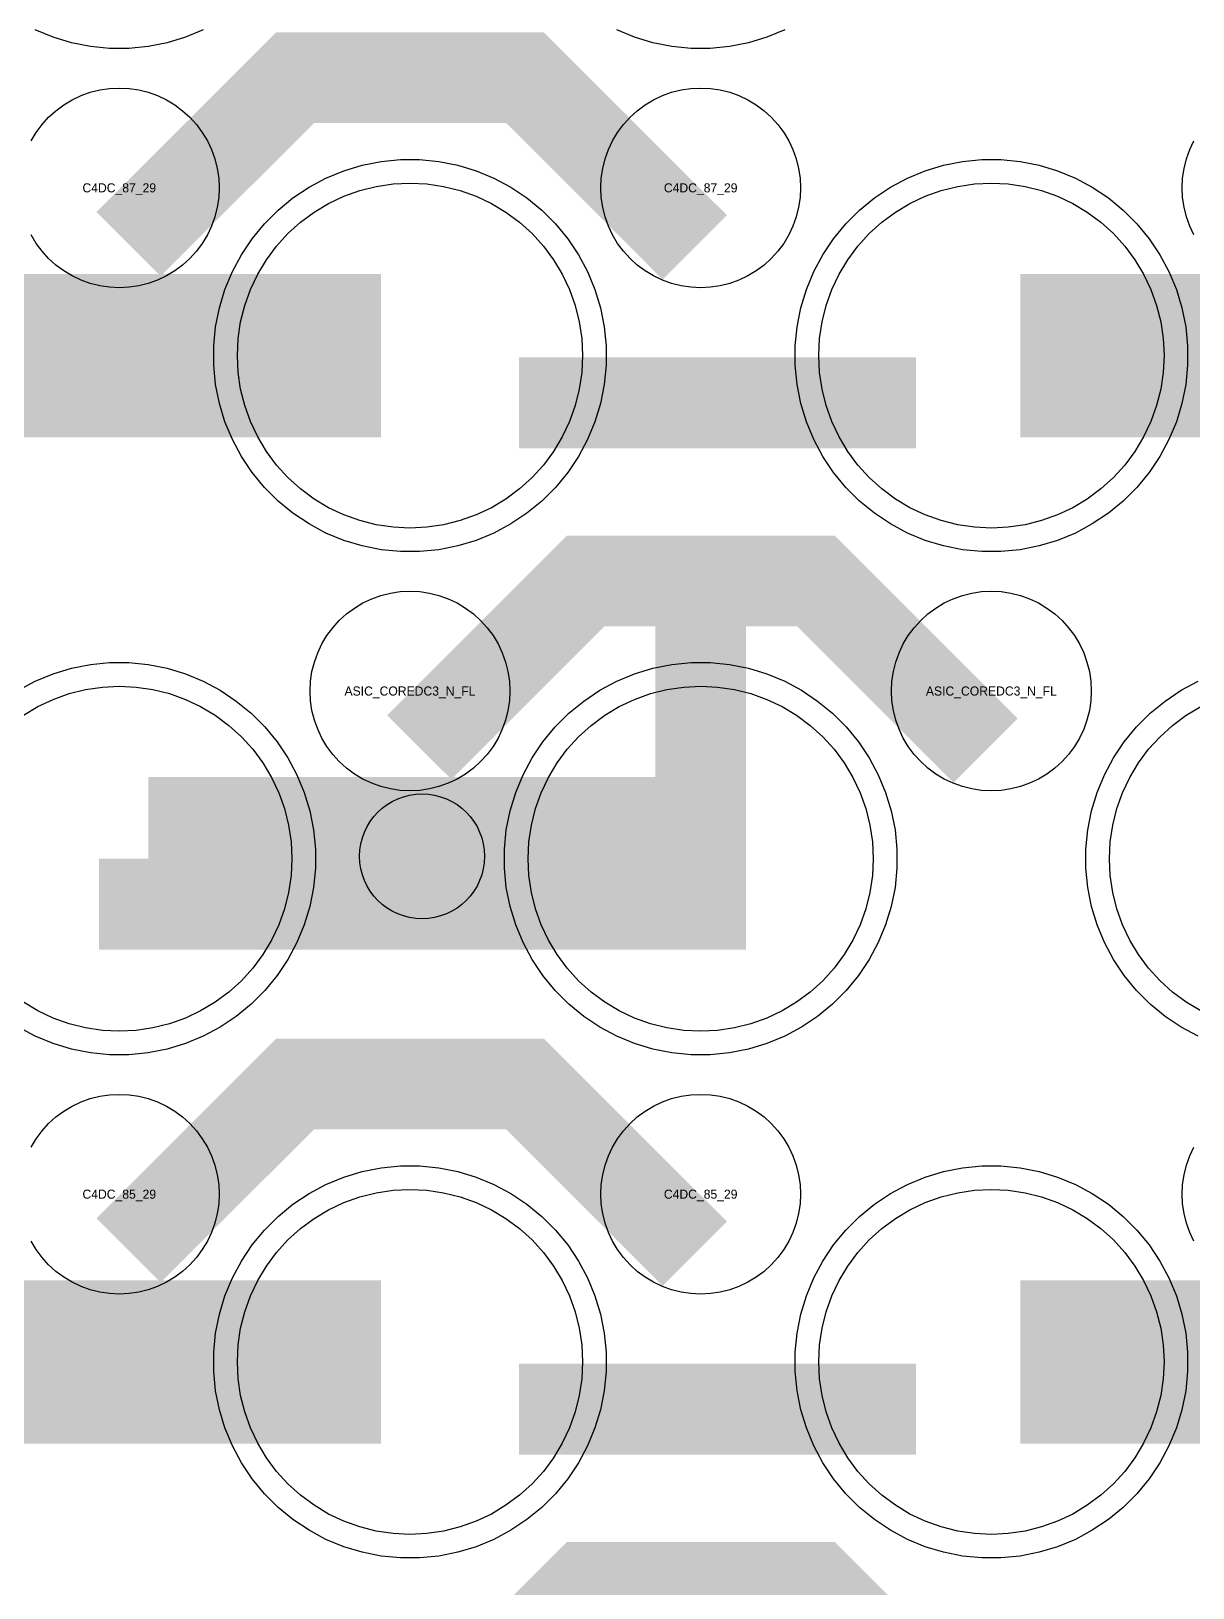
# Model space of a CAD drawing. Extents: x -11880 to 11880, y -14992 to 14992.
# Drawn here: x -2744.2 to -2424.6, y -3123.9 to -2695.1 of the extents above; entities that cross this region are included whole.
import ezdxf
from ezdxf.enums import TextEntityAlignment as Align

# ---------------------------------------------------------------- set-up
doc = ezdxf.new("R2010")
doc.units = 0
doc.header["$MEASUREMENT"] = 0
for name, color, linetype in [('GDS_775_DT_237', 138, 'CONTINUOUS'), ('RDL1_FS', 34, 'CONTINUOUS'), ('RDL_BS', 160, 'CONTINUOUS')]:
    doc.layers.add(name, color=color, linetype=linetype)

msp = doc.modelspace()

# ---------------------------------------------------------------- linework, layer by layer
at = {"layer": 'RDL1_FS', "color": 11, "true_color": 0xf27172}
for points in [[(-2640, -2831.999), (-2644.657, -2831.77), (-2649.268, -2831.086), (-2653.791, -2829.954), (-2658.181, -2828.382), (-2662.395, -2826.39), (-2666.395, -2823.992), (-2670.14, -2821.214), (-2673.594, -2818.084), (-2676.724, -2814.63), (-2679.502, -2810.885), (-2681.9, -2806.885), (-2683.892, -2802.671), (-2685.464, -2798.281), (-2686.596, -2793.758), (-2687.28, -2789.147), (-2687.509, -2784.49), (-2687.28, -2779.833), (-2686.596, -2775.222), (-2685.464, -2770.699), (-2683.892, -2766.309), (-2681.9, -2762.095), (-2679.502, -2758.095), (-2676.724, -2754.35), (-2673.594, -2750.896), (-2670.14, -2747.766), (-2666.395, -2744.988), (-2662.395, -2742.59), (-2658.181, -2740.598), (-2653.791, -2739.026), (-2649.268, -2737.894), (-2644.657, -2737.21), (-2640, -2736.981), (-2635.343, -2737.21), (-2630.732, -2737.894), (-2626.209, -2739.026), (-2621.819, -2740.598), (-2617.605, -2742.59), (-2613.605, -2744.988), (-2609.86, -2747.766), (-2606.406, -2750.896), (-2603.276, -2754.35), (-2600.498, -2758.095), (-2598.1, -2762.095), (-2596.108, -2766.309), (-2594.536, -2770.699), (-2593.404, -2775.222), (-2592.72, -2779.833), (-2592.491, -2784.49), (-2592.72, -2789.147), (-2593.404, -2793.758), (-2594.536, -2798.281), (-2596.108, -2802.671), (-2598.1, -2806.885), (-2600.498, -2810.885), (-2603.276, -2814.63), (-2606.406, -2818.084), (-2609.86, -2821.214), (-2613.605, -2823.992), (-2617.605, -2826.39), (-2621.819, -2828.382), (-2626.209, -2829.954), (-2630.732, -2831.086), (-2635.343, -2831.77)], [(-2480, -2831.999), (-2484.657, -2831.77), (-2489.268, -2831.086), (-2493.791, -2829.954), (-2498.181, -2828.382), (-2502.395, -2826.39), (-2506.395, -2823.992), (-2510.14, -2821.214), (-2513.594, -2818.084), (-2516.724, -2814.63), (-2519.502, -2810.885), (-2521.9, -2806.885), (-2523.892, -2802.671), (-2525.464, -2798.281), (-2526.596, -2793.758), (-2527.28, -2789.147), (-2527.509, -2784.49), (-2527.28, -2779.833), (-2526.596, -2775.222), (-2525.464, -2770.699), (-2523.892, -2766.309), (-2521.9, -2762.095), (-2519.502, -2758.095), (-2516.724, -2754.35), (-2513.594, -2750.896), (-2510.14, -2747.766), (-2506.395, -2744.988), (-2502.395, -2742.59), (-2498.181, -2740.598), (-2493.791, -2739.026), (-2489.268, -2737.894), (-2484.657, -2737.21), (-2480, -2736.981), (-2475.343, -2737.21), (-2470.732, -2737.894), (-2466.209, -2739.026), (-2461.819, -2740.598), (-2457.605, -2742.59), (-2453.605, -2744.988), (-2449.86, -2747.766), (-2446.406, -2750.896), (-2443.276, -2754.35), (-2440.498, -2758.095), (-2438.1, -2762.095), (-2436.108, -2766.309), (-2434.536, -2770.699), (-2433.404, -2775.222), (-2432.72, -2779.833), (-2432.491, -2784.49), (-2432.72, -2789.147), (-2433.404, -2793.758), (-2434.536, -2798.281), (-2436.108, -2802.671), (-2438.1, -2806.885), (-2440.498, -2810.885), (-2443.276, -2814.63), (-2446.406, -2818.084), (-2449.86, -2821.214), (-2453.605, -2823.992), (-2457.605, -2826.39), (-2461.819, -2828.382), (-2466.209, -2829.954), (-2470.732, -2831.086), (-2475.343, -2831.77)]]:
    msp.add_lwpolyline(points, close=True, dxfattribs=at)
for points in [[(-2791.998, -2784.49, 45, 45, 0), (-2719.998, -2784.49, 45, 45, 0)], [(-2719.998, -2784.49, 45, 45, 0), (-2647.998, -2784.49, 45, 45, 0)], [(-2471.998, -2784.49, 45, 45, 0), (-2399.998, -2784.49, 45, 45, 0)]]:
    msp.add_lwpolyline(points, format="xyseb", dxfattribs=at)
at = {"layer": 'RDL1_FS'}
for points in [[(-2746.395, -2883.553), (-2742.395, -2881.155), (-2738.181, -2879.163), (-2733.791, -2877.591), (-2729.268, -2876.459), (-2724.657, -2875.775), (-2720, -2875.546), (-2715.343, -2875.775), (-2710.732, -2876.459), (-2706.209, -2877.591), (-2701.819, -2879.163), (-2697.605, -2881.155), (-2693.605, -2883.553), (-2689.86, -2886.331), (-2686.406, -2889.461), (-2683.276, -2892.915), (-2680.498, -2896.66), (-2678.1, -2900.66), (-2676.108, -2904.874), (-2674.536, -2909.264), (-2673.404, -2913.787), (-2672.72, -2918.398), (-2672.491, -2923.055), (-2672.72, -2927.712), (-2673.404, -2932.323), (-2674.536, -2936.846), (-2676.108, -2941.236), (-2678.1, -2945.45), (-2680.498, -2949.45), (-2683.276, -2953.195), (-2686.406, -2956.649), (-2689.86, -2959.779), (-2693.605, -2962.557), (-2697.605, -2964.955), (-2701.819, -2966.947), (-2706.209, -2968.519), (-2710.732, -2969.651), (-2715.343, -2970.335), (-2720, -2970.564), (-2724.657, -2970.335), (-2729.268, -2969.651), (-2733.791, -2968.519), (-2738.181, -2966.947), (-2742.395, -2964.955), (-2746.395, -2962.557)], [(-2422.395, -2964.955), (-2426.395, -2962.557), (-2430.14, -2959.779), (-2433.594, -2956.649), (-2436.724, -2953.195), (-2439.502, -2949.45), (-2441.9, -2945.45), (-2443.892, -2941.236), (-2445.464, -2936.846), (-2446.596, -2932.323), (-2447.28, -2927.712), (-2447.509, -2923.055), (-2447.28, -2918.398), (-2446.596, -2913.787), (-2445.464, -2909.264), (-2443.892, -2904.874), (-2441.9, -2900.66), (-2439.502, -2896.66), (-2436.724, -2892.915), (-2433.594, -2889.461), (-2430.14, -2886.331), (-2426.395, -2883.553), (-2422.395, -2881.155)]]:
    msp.add_lwpolyline(points, dxfattribs=at)
for points in [[(-2560, -2970.564), (-2564.657, -2970.335), (-2569.268, -2969.651), (-2573.791, -2968.519), (-2578.181, -2966.947), (-2582.395, -2964.955), (-2586.395, -2962.557), (-2590.14, -2959.779), (-2593.594, -2956.649), (-2596.724, -2953.195), (-2599.502, -2949.45), (-2601.9, -2945.45), (-2603.892, -2941.236), (-2605.464, -2936.846), (-2606.596, -2932.323), (-2607.28, -2927.712), (-2607.509, -2923.055), (-2607.28, -2918.398), (-2606.596, -2913.787), (-2605.464, -2909.264), (-2603.892, -2904.874), (-2601.9, -2900.66), (-2599.502, -2896.66), (-2596.724, -2892.915), (-2593.594, -2889.461), (-2590.14, -2886.331), (-2586.395, -2883.553), (-2582.395, -2881.155), (-2578.181, -2879.163), (-2573.791, -2877.591), (-2569.268, -2876.459), (-2564.657, -2875.775), (-2560, -2875.546), (-2555.343, -2875.775), (-2550.732, -2876.459), (-2546.209, -2877.591), (-2541.819, -2879.163), (-2537.605, -2881.155), (-2533.605, -2883.553), (-2529.86, -2886.331), (-2526.406, -2889.461), (-2523.276, -2892.915), (-2520.498, -2896.66), (-2518.1, -2900.66), (-2516.108, -2904.874), (-2514.536, -2909.264), (-2513.404, -2913.787), (-2512.72, -2918.398), (-2512.491, -2923.055), (-2512.72, -2927.712), (-2513.404, -2932.323), (-2514.536, -2936.846), (-2516.108, -2941.236), (-2518.1, -2945.45), (-2520.498, -2949.45), (-2523.276, -2953.195), (-2526.406, -2956.649), (-2529.86, -2959.779), (-2533.605, -2962.557), (-2537.605, -2964.955), (-2541.819, -2966.947), (-2546.209, -2968.519), (-2550.732, -2969.651), (-2555.343, -2970.335)], [(-2640, -3109.129), (-2644.657, -3108.9), (-2649.268, -3108.216), (-2653.791, -3107.084), (-2658.181, -3105.512), (-2662.395, -3103.52), (-2666.395, -3101.122), (-2670.14, -3098.344), (-2673.594, -3095.214), (-2676.724, -3091.76), (-2679.502, -3088.015), (-2681.9, -3084.015), (-2683.892, -3079.801), (-2685.464, -3075.411), (-2686.596, -3070.888), (-2687.28, -3066.277), (-2687.509, -3061.62), (-2687.28, -3056.963), (-2686.596, -3052.352), (-2685.464, -3047.829), (-2683.892, -3043.439), (-2681.9, -3039.225), (-2679.502, -3035.225), (-2676.724, -3031.48), (-2673.594, -3028.026), (-2670.14, -3024.896), (-2666.395, -3022.118), (-2662.395, -3019.72), (-2658.181, -3017.728), (-2653.791, -3016.156), (-2649.268, -3015.024), (-2644.657, -3014.34), (-2640, -3014.111), (-2635.343, -3014.34), (-2630.732, -3015.024), (-2626.209, -3016.156), (-2621.819, -3017.728), (-2617.605, -3019.72), (-2613.605, -3022.118), (-2609.86, -3024.896), (-2606.406, -3028.026), (-2603.276, -3031.48), (-2600.498, -3035.225), (-2598.1, -3039.225), (-2596.108, -3043.439), (-2594.536, -3047.829), (-2593.404, -3052.352), (-2592.72, -3056.963), (-2592.491, -3061.62), (-2592.72, -3066.277), (-2593.404, -3070.888), (-2594.536, -3075.411), (-2596.108, -3079.801), (-2598.1, -3084.015), (-2600.498, -3088.015), (-2603.276, -3091.76), (-2606.406, -3095.214), (-2609.86, -3098.344), (-2613.605, -3101.122), (-2617.605, -3103.52), (-2621.819, -3105.512), (-2626.209, -3107.084), (-2630.732, -3108.216), (-2635.343, -3108.9)], [(-2480, -3109.129), (-2484.657, -3108.9), (-2489.268, -3108.216), (-2493.791, -3107.084), (-2498.181, -3105.512), (-2502.395, -3103.52), (-2506.395, -3101.122), (-2510.14, -3098.344), (-2513.594, -3095.214), (-2516.724, -3091.76), (-2519.502, -3088.015), (-2521.9, -3084.015), (-2523.892, -3079.801), (-2525.464, -3075.411), (-2526.596, -3070.888), (-2527.28, -3066.277), (-2527.509, -3061.62), (-2527.28, -3056.963), (-2526.596, -3052.352), (-2525.464, -3047.829), (-2523.892, -3043.439), (-2521.9, -3039.225), (-2519.502, -3035.225), (-2516.724, -3031.48), (-2513.594, -3028.026), (-2510.14, -3024.896), (-2506.395, -3022.118), (-2502.395, -3019.72), (-2498.181, -3017.728), (-2493.791, -3016.156), (-2489.268, -3015.024), (-2484.657, -3014.34), (-2480, -3014.111), (-2475.343, -3014.34), (-2470.732, -3015.024), (-2466.209, -3016.156), (-2461.819, -3017.728), (-2457.605, -3019.72), (-2453.605, -3022.118), (-2449.86, -3024.896), (-2446.406, -3028.026), (-2443.276, -3031.48), (-2440.498, -3035.225), (-2438.1, -3039.225), (-2436.108, -3043.439), (-2434.536, -3047.829), (-2433.404, -3052.352), (-2432.72, -3056.963), (-2432.491, -3061.62), (-2432.72, -3066.277), (-2433.404, -3070.888), (-2434.536, -3075.411), (-2436.108, -3079.801), (-2438.1, -3084.015), (-2440.498, -3088.015), (-2443.276, -3091.76), (-2446.406, -3095.214), (-2449.86, -3098.344), (-2453.605, -3101.122), (-2457.605, -3103.52), (-2461.819, -3105.512), (-2466.209, -3107.084), (-2470.732, -3108.216), (-2475.343, -3108.9)]]:
    msp.add_lwpolyline(points, close=True, dxfattribs=at)
for points in [[(-2711.998, -2923.055, 45, 45, 0), (-2639.998, -2923.055, 45, 45, 0)], [(-2639.998, -2923.055, 45, 45, 0), (-2567.998, -2923.055, 45, 45, 0)], [(-2791.998, -3061.62, 45, 45, 0), (-2719.998, -3061.62, 45, 45, 0)], [(-2719.998, -3061.62, 45, 45, 0), (-2647.998, -3061.62, 45, 45, 0)], [(-2471.998, -3061.62, 45, 45, 0), (-2399.998, -3061.62, 45, 45, 0)]]:
    msp.add_lwpolyline(points, format="xyseb", dxfattribs=at)
msp.add_circle((-2636.673, -2922.392), 17.2, dxfattribs=at)
at = {"layer": 'RDL_BS'}
for points in [[(-2696.885, -2694.8), (-2701.795, -2696.831), (-2706.835, -2698.362), (-2712.062, -2699.408), (-2717.356, -2699.925), (-2722.644, -2699.925), (-2727.938, -2699.408), (-2733.165, -2698.362), (-2738.205, -2696.831), (-2743.115, -2694.8)], [(-2536.885, -2694.8), (-2541.795, -2696.831), (-2546.835, -2698.362), (-2552.062, -2699.408), (-2557.356, -2699.925), (-2562.644, -2699.925), (-2567.938, -2699.408), (-2573.165, -2698.362), (-2578.205, -2696.831), (-2583.115, -2694.8)], [(-2744.25, -2725.346), (-2742.857, -2723.022), (-2741.254, -2720.859), (-2739.442, -2718.86), (-2737.443, -2717.048), (-2735.28, -2715.445), (-2732.956, -2714.052), (-2730.519, -2712.9), (-2727.984, -2711.993), (-2725.365, -2711.336), (-2722.693, -2710.94), (-2720, -2710.808), (-2717.307, -2710.94), (-2714.635, -2711.336), (-2712.016, -2711.993), (-2709.481, -2712.9), (-2707.044, -2714.052), (-2704.72, -2715.445), (-2702.557, -2717.048), (-2700.558, -2718.86), (-2698.746, -2720.859), (-2697.143, -2723.022), (-2695.75, -2725.346), (-2694.598, -2727.783), (-2693.691, -2730.318), (-2693.034, -2732.937), (-2692.638, -2735.609), (-2692.506, -2738.302), (-2692.638, -2740.995), (-2693.034, -2743.667), (-2693.691, -2746.286), (-2694.598, -2748.821), (-2695.75, -2751.258), (-2697.143, -2753.582), (-2698.746, -2755.745), (-2700.558, -2757.744), (-2702.557, -2759.556), (-2704.72, -2761.159), (-2707.044, -2762.552), (-2709.481, -2763.704), (-2712.016, -2764.611), (-2714.635, -2765.268), (-2717.307, -2765.664), (-2720, -2765.796), (-2722.693, -2765.664), (-2725.365, -2765.268), (-2727.984, -2764.611), (-2730.519, -2763.704), (-2732.956, -2762.552), (-2735.28, -2761.159), (-2737.443, -2759.556), (-2739.442, -2757.744), (-2741.254, -2755.745), (-2742.857, -2753.582), (-2744.25, -2751.258)], [(-2424.25, -2751.258), (-2425.402, -2748.821), (-2426.309, -2746.286), (-2426.966, -2743.667), (-2427.362, -2740.995), (-2427.494, -2738.302), (-2427.362, -2735.609), (-2426.966, -2732.937), (-2426.309, -2730.318), (-2425.402, -2727.783), (-2424.25, -2725.346)], [(-2747.777, -2876.672), (-2743.115, -2874.18), (-2738.205, -2872.149), (-2733.165, -2870.618), (-2727.938, -2869.572), (-2722.644, -2869.055), (-2717.356, -2869.055), (-2712.062, -2869.572), (-2706.835, -2870.618), (-2701.795, -2872.149), (-2696.885, -2874.18), (-2692.223, -2876.672), (-2687.809, -2879.619), (-2683.708, -2882.981), (-2679.926, -2886.763), (-2676.564, -2890.864), (-2673.617, -2895.278), (-2671.125, -2899.94), (-2669.094, -2904.85), (-2667.563, -2909.89), (-2666.517, -2915.117), (-2666, -2920.411), (-2666, -2925.699), (-2666.517, -2930.993), (-2667.563, -2936.22), (-2669.094, -2941.26), (-2671.125, -2946.17), (-2673.617, -2950.832), (-2676.564, -2955.246), (-2679.926, -2959.347), (-2683.708, -2963.129), (-2687.809, -2966.491), (-2692.223, -2969.438), (-2696.885, -2971.93), (-2701.795, -2973.961), (-2706.835, -2975.492), (-2712.062, -2976.538), (-2717.356, -2977.055), (-2722.644, -2977.055), (-2727.938, -2976.538), (-2733.165, -2975.492), (-2738.205, -2973.961), (-2743.115, -2971.93), (-2747.777, -2969.438)], [(-2423.115, -2971.93), (-2427.777, -2969.438), (-2432.191, -2966.491), (-2436.292, -2963.129), (-2440.074, -2959.347), (-2443.436, -2955.246), (-2446.383, -2950.832), (-2448.875, -2946.17), (-2450.906, -2941.26), (-2452.437, -2936.22), (-2453.483, -2930.993), (-2454, -2925.699), (-2454, -2920.411), (-2453.483, -2915.117), (-2452.437, -2909.89), (-2450.906, -2904.85), (-2448.875, -2899.94), (-2446.383, -2895.278), (-2443.436, -2890.864), (-2440.074, -2886.763), (-2436.292, -2882.981), (-2432.191, -2879.619), (-2427.777, -2876.672), (-2423.115, -2874.18)], [(-2744.25, -3002.476), (-2742.857, -3000.152), (-2741.254, -2997.989), (-2739.442, -2995.99), (-2737.443, -2994.178), (-2735.28, -2992.575), (-2732.956, -2991.182), (-2730.519, -2990.03), (-2727.984, -2989.123), (-2725.365, -2988.466), (-2722.693, -2988.07), (-2720, -2987.938), (-2717.307, -2988.07), (-2714.635, -2988.466), (-2712.016, -2989.123), (-2709.481, -2990.03), (-2707.044, -2991.182), (-2704.72, -2992.575), (-2702.557, -2994.178), (-2700.558, -2995.99), (-2698.746, -2997.989), (-2697.143, -3000.152), (-2695.75, -3002.476), (-2694.598, -3004.913), (-2693.691, -3007.448), (-2693.034, -3010.067), (-2692.638, -3012.739), (-2692.506, -3015.432), (-2692.638, -3018.125), (-2693.034, -3020.797), (-2693.691, -3023.416), (-2694.598, -3025.951), (-2695.75, -3028.388), (-2697.143, -3030.712), (-2698.746, -3032.875), (-2700.558, -3034.874), (-2702.557, -3036.686), (-2704.72, -3038.289), (-2707.044, -3039.682), (-2709.481, -3040.834), (-2712.016, -3041.741), (-2714.635, -3042.398), (-2717.307, -3042.794), (-2720, -3042.926), (-2722.693, -3042.794), (-2725.365, -3042.398), (-2727.984, -3041.741), (-2730.519, -3040.834), (-2732.956, -3039.682), (-2735.28, -3038.289), (-2737.443, -3036.686), (-2739.442, -3034.874), (-2741.254, -3032.875), (-2742.857, -3030.712), (-2744.25, -3028.388)], [(-2424.25, -3028.388), (-2425.402, -3025.951), (-2426.309, -3023.416), (-2426.966, -3020.797), (-2427.362, -3018.125), (-2427.494, -3015.432), (-2427.362, -3012.739), (-2426.966, -3010.067), (-2426.309, -3007.448), (-2425.402, -3004.913), (-2424.25, -3002.476)]]:
    msp.add_lwpolyline(points, dxfattribs=at)
for points in [[(-2717.438, -2753.804, 25, 25, 0), (-2671.623, -2707.989, 25, 25, 0), (-2638.07, -2707.989, 25, 25, 0)], [(-2561.599, -2754.703, 25, 25, 0), (-2608.313, -2707.989, 25, 25, 0), (-2638.071, -2707.989, 25, 25, 0)], [(-2560, -2948.055, 25, 25, 0), (-2560, -2834.054, 25, 25, 0)], [(-2637.438, -2892.369, 25, 25, 0), (-2591.623, -2846.554, 25, 25, 0), (-2558.07, -2846.554, 25, 25, 0)], [(-2481.599, -2893.268, 25, 25, 0), (-2528.313, -2846.554, 25, 25, 0), (-2558.071, -2846.554, 25, 25, 0)], [(-2725.603, -2935.555, 25, 25, 0), (-2547.5, -2935.555, 25, 25, 0)], [(-2717.438, -3030.934, 25, 25, 0), (-2671.623, -2985.119, 25, 25, 0), (-2638.07, -2985.119, 25, 25, 0)], [(-2561.599, -3031.833, 25, 25, 0), (-2608.313, -2985.119, 25, 25, 0), (-2638.071, -2985.119, 25, 25, 0)], [(-2609.984, -3074.633, 25, 25, 0), (-2500.719, -3074.633, 25, 25, 0)], [(-2637.438, -3169.499, 25, 25, 0), (-2591.623, -3123.684, 25, 25, 0), (-2558.07, -3123.684, 25, 25, 0)], [(-2481.599, -3170.398, 25, 25, 0), (-2528.313, -3123.684, 25, 25, 0), (-2558.071, -3123.684, 25, 25, 0)]]:
    msp.add_lwpolyline(points, format="xyseb", dxfattribs=at)
for points in [[(-2560, -2765.796), (-2562.693, -2765.664), (-2565.365, -2765.268), (-2567.984, -2764.611), (-2570.519, -2763.704), (-2572.956, -2762.552), (-2575.28, -2761.159), (-2577.443, -2759.556), (-2579.442, -2757.744), (-2581.254, -2755.745), (-2582.857, -2753.582), (-2584.25, -2751.258), (-2585.402, -2748.821), (-2586.309, -2746.286), (-2586.966, -2743.667), (-2587.362, -2740.995), (-2587.494, -2738.302), (-2587.362, -2735.609), (-2586.966, -2732.937), (-2586.309, -2730.318), (-2585.402, -2727.783), (-2584.25, -2725.346), (-2582.857, -2723.022), (-2581.254, -2720.859), (-2579.442, -2718.86), (-2577.443, -2717.048), (-2575.28, -2715.445), (-2572.956, -2714.052), (-2570.519, -2712.9), (-2567.984, -2711.993), (-2565.365, -2711.336), (-2562.693, -2710.94), (-2560, -2710.808), (-2557.307, -2710.94), (-2554.635, -2711.336), (-2552.016, -2711.993), (-2549.481, -2712.9), (-2547.044, -2714.052), (-2544.72, -2715.445), (-2542.557, -2717.048), (-2540.558, -2718.86), (-2538.746, -2720.859), (-2537.143, -2723.022), (-2535.75, -2725.346), (-2534.598, -2727.783), (-2533.691, -2730.318), (-2533.034, -2732.937), (-2532.638, -2735.609), (-2532.506, -2738.302), (-2532.638, -2740.995), (-2533.034, -2743.667), (-2533.691, -2746.286), (-2534.598, -2748.821), (-2535.75, -2751.258), (-2537.143, -2753.582), (-2538.746, -2755.745), (-2540.558, -2757.744), (-2542.557, -2759.556), (-2544.72, -2761.159), (-2547.044, -2762.552), (-2549.481, -2763.704), (-2552.016, -2764.611), (-2554.635, -2765.268), (-2557.307, -2765.664)], [(-2640, -2904.361), (-2642.693, -2904.229), (-2645.365, -2903.833), (-2647.984, -2903.176), (-2650.519, -2902.269), (-2652.956, -2901.117), (-2655.28, -2899.724), (-2657.443, -2898.121), (-2659.442, -2896.309), (-2661.254, -2894.31), (-2662.857, -2892.147), (-2664.25, -2889.823), (-2665.402, -2887.386), (-2666.309, -2884.851), (-2666.966, -2882.232), (-2667.362, -2879.56), (-2667.494, -2876.867), (-2667.362, -2874.174), (-2666.966, -2871.502), (-2666.309, -2868.883), (-2665.402, -2866.348), (-2664.25, -2863.911), (-2662.857, -2861.587), (-2661.254, -2859.424), (-2659.442, -2857.425), (-2657.443, -2855.613), (-2655.28, -2854.01), (-2652.956, -2852.617), (-2650.519, -2851.465), (-2647.984, -2850.558), (-2645.365, -2849.901), (-2642.693, -2849.505), (-2640, -2849.373), (-2637.307, -2849.505), (-2634.635, -2849.901), (-2632.016, -2850.558), (-2629.481, -2851.465), (-2627.044, -2852.617), (-2624.72, -2854.01), (-2622.557, -2855.613), (-2620.558, -2857.425), (-2618.746, -2859.424), (-2617.143, -2861.587), (-2615.75, -2863.911), (-2614.598, -2866.348), (-2613.691, -2868.883), (-2613.034, -2871.502), (-2612.638, -2874.174), (-2612.506, -2876.867), (-2612.638, -2879.56), (-2613.034, -2882.232), (-2613.691, -2884.851), (-2614.598, -2887.386), (-2615.75, -2889.823), (-2617.143, -2892.147), (-2618.746, -2894.31), (-2620.558, -2896.309), (-2622.557, -2898.121), (-2624.72, -2899.724), (-2627.044, -2901.117), (-2629.481, -2902.269), (-2632.016, -2903.176), (-2634.635, -2903.833), (-2637.307, -2904.229)], [(-2480, -2904.361), (-2482.693, -2904.229), (-2485.365, -2903.833), (-2487.984, -2903.176), (-2490.519, -2902.269), (-2492.956, -2901.117), (-2495.28, -2899.724), (-2497.443, -2898.121), (-2499.442, -2896.309), (-2501.254, -2894.31), (-2502.857, -2892.147), (-2504.25, -2889.823), (-2505.402, -2887.386), (-2506.309, -2884.851), (-2506.966, -2882.232), (-2507.362, -2879.56), (-2507.494, -2876.867), (-2507.362, -2874.174), (-2506.966, -2871.502), (-2506.309, -2868.883), (-2505.402, -2866.348), (-2504.25, -2863.911), (-2502.857, -2861.587), (-2501.254, -2859.424), (-2499.442, -2857.425), (-2497.443, -2855.613), (-2495.28, -2854.01), (-2492.956, -2852.617), (-2490.519, -2851.465), (-2487.984, -2850.558), (-2485.365, -2849.901), (-2482.693, -2849.505), (-2480, -2849.373), (-2477.307, -2849.505), (-2474.635, -2849.901), (-2472.016, -2850.558), (-2469.481, -2851.465), (-2467.044, -2852.617), (-2464.72, -2854.01), (-2462.557, -2855.613), (-2460.558, -2857.425), (-2458.746, -2859.424), (-2457.143, -2861.587), (-2455.75, -2863.911), (-2454.598, -2866.348), (-2453.691, -2868.883), (-2453.034, -2871.502), (-2452.638, -2874.174), (-2452.506, -2876.867), (-2452.638, -2879.56), (-2453.034, -2882.232), (-2453.691, -2884.851), (-2454.598, -2887.386), (-2455.75, -2889.823), (-2457.143, -2892.147), (-2458.746, -2894.31), (-2460.558, -2896.309), (-2462.557, -2898.121), (-2464.72, -2899.724), (-2467.044, -2901.117), (-2469.481, -2902.269), (-2472.016, -2903.176), (-2474.635, -2903.833), (-2477.307, -2904.229)], [(-2562.644, -2977.055), (-2567.938, -2976.538), (-2573.165, -2975.492), (-2578.205, -2973.961), (-2583.115, -2971.93), (-2587.777, -2969.438), (-2592.191, -2966.491), (-2596.292, -2963.129), (-2600.074, -2959.347), (-2603.436, -2955.246), (-2606.383, -2950.832), (-2608.875, -2946.17), (-2610.906, -2941.26), (-2612.437, -2936.22), (-2613.483, -2930.993), (-2614, -2925.699), (-2614, -2920.411), (-2613.483, -2915.117), (-2612.437, -2909.89), (-2610.906, -2904.85), (-2608.875, -2899.94), (-2606.383, -2895.278), (-2603.436, -2890.864), (-2600.074, -2886.763), (-2596.292, -2882.981), (-2592.191, -2879.619), (-2587.777, -2876.672), (-2583.115, -2874.18), (-2578.205, -2872.149), (-2573.165, -2870.618), (-2567.938, -2869.572), (-2562.644, -2869.055), (-2557.356, -2869.055), (-2552.062, -2869.572), (-2546.835, -2870.618), (-2541.795, -2872.149), (-2536.885, -2874.18), (-2532.223, -2876.672), (-2527.809, -2879.619), (-2523.708, -2882.981), (-2519.926, -2886.763), (-2516.564, -2890.864), (-2513.617, -2895.278), (-2511.125, -2899.94), (-2509.094, -2904.85), (-2507.563, -2909.89), (-2506.517, -2915.117), (-2506, -2920.411), (-2506, -2925.699), (-2506.517, -2930.993), (-2507.563, -2936.22), (-2509.094, -2941.26), (-2511.125, -2946.17), (-2513.617, -2950.832), (-2516.564, -2955.246), (-2519.926, -2959.347), (-2523.708, -2963.129), (-2527.809, -2966.491), (-2532.223, -2969.438), (-2536.885, -2971.93), (-2541.795, -2973.961), (-2546.835, -2975.492), (-2552.062, -2976.538), (-2557.356, -2977.055)], [(-2560, -3042.926), (-2562.693, -3042.794), (-2565.365, -3042.398), (-2567.984, -3041.741), (-2570.519, -3040.834), (-2572.956, -3039.682), (-2575.28, -3038.289), (-2577.443, -3036.686), (-2579.442, -3034.874), (-2581.254, -3032.875), (-2582.857, -3030.712), (-2584.25, -3028.388), (-2585.402, -3025.951), (-2586.309, -3023.416), (-2586.966, -3020.797), (-2587.362, -3018.125), (-2587.494, -3015.432), (-2587.362, -3012.739), (-2586.966, -3010.067), (-2586.309, -3007.448), (-2585.402, -3004.913), (-2584.25, -3002.476), (-2582.857, -3000.152), (-2581.254, -2997.989), (-2579.442, -2995.99), (-2577.443, -2994.178), (-2575.28, -2992.575), (-2572.956, -2991.182), (-2570.519, -2990.03), (-2567.984, -2989.123), (-2565.365, -2988.466), (-2562.693, -2988.07), (-2560, -2987.938), (-2557.307, -2988.07), (-2554.635, -2988.466), (-2552.016, -2989.123), (-2549.481, -2990.03), (-2547.044, -2991.182), (-2544.72, -2992.575), (-2542.557, -2994.178), (-2540.558, -2995.99), (-2538.746, -2997.989), (-2537.143, -3000.152), (-2535.75, -3002.476), (-2534.598, -3004.913), (-2533.691, -3007.448), (-2533.034, -3010.067), (-2532.638, -3012.739), (-2532.506, -3015.432), (-2532.638, -3018.125), (-2533.034, -3020.797), (-2533.691, -3023.416), (-2534.598, -3025.951), (-2535.75, -3028.388), (-2537.143, -3030.712), (-2538.746, -3032.875), (-2540.558, -3034.874), (-2542.557, -3036.686), (-2544.72, -3038.289), (-2547.044, -3039.682), (-2549.481, -3040.834), (-2552.016, -3041.741), (-2554.635, -3042.398), (-2557.307, -3042.794)], [(-2642.644, -3115.62), (-2647.938, -3115.103), (-2653.165, -3114.057), (-2658.205, -3112.526), (-2663.115, -3110.495), (-2667.777, -3108.003), (-2672.191, -3105.056), (-2676.292, -3101.694), (-2680.074, -3097.912), (-2683.436, -3093.811), (-2686.383, -3089.397), (-2688.875, -3084.735), (-2690.906, -3079.825), (-2692.437, -3074.785), (-2693.483, -3069.558), (-2694, -3064.264), (-2694, -3058.976), (-2693.483, -3053.682), (-2692.437, -3048.455), (-2690.906, -3043.415), (-2688.875, -3038.505), (-2686.383, -3033.843), (-2683.436, -3029.429), (-2680.074, -3025.328), (-2676.292, -3021.546), (-2672.191, -3018.184), (-2667.777, -3015.237), (-2663.115, -3012.745), (-2658.205, -3010.714), (-2653.165, -3009.183), (-2647.938, -3008.137), (-2642.644, -3007.62), (-2637.356, -3007.62), (-2632.062, -3008.137), (-2626.835, -3009.183), (-2621.795, -3010.714), (-2616.885, -3012.745), (-2612.223, -3015.237), (-2607.809, -3018.184), (-2603.708, -3021.546), (-2599.926, -3025.328), (-2596.564, -3029.429), (-2593.617, -3033.843), (-2591.125, -3038.505), (-2589.094, -3043.415), (-2587.563, -3048.455), (-2586.517, -3053.682), (-2586, -3058.976), (-2586, -3064.264), (-2586.517, -3069.558), (-2587.563, -3074.785), (-2589.094, -3079.825), (-2591.125, -3084.735), (-2593.617, -3089.397), (-2596.564, -3093.811), (-2599.926, -3097.912), (-2603.708, -3101.694), (-2607.809, -3105.056), (-2612.223, -3108.003), (-2616.885, -3110.495), (-2621.795, -3112.526), (-2626.835, -3114.057), (-2632.062, -3115.103), (-2637.356, -3115.62)], [(-2482.644, -3115.62), (-2487.938, -3115.103), (-2493.165, -3114.057), (-2498.205, -3112.526), (-2503.115, -3110.495), (-2507.777, -3108.003), (-2512.191, -3105.056), (-2516.292, -3101.694), (-2520.074, -3097.912), (-2523.436, -3093.811), (-2526.383, -3089.397), (-2528.875, -3084.735), (-2530.906, -3079.825), (-2532.437, -3074.785), (-2533.483, -3069.558), (-2534, -3064.264), (-2534, -3058.976), (-2533.483, -3053.682), (-2532.437, -3048.455), (-2530.906, -3043.415), (-2528.875, -3038.505), (-2526.383, -3033.843), (-2523.436, -3029.429), (-2520.074, -3025.328), (-2516.292, -3021.546), (-2512.191, -3018.184), (-2507.777, -3015.237), (-2503.115, -3012.745), (-2498.205, -3010.714), (-2493.165, -3009.183), (-2487.938, -3008.137), (-2482.644, -3007.62), (-2477.356, -3007.62), (-2472.062, -3008.137), (-2466.835, -3009.183), (-2461.795, -3010.714), (-2456.885, -3012.745), (-2452.223, -3015.237), (-2447.809, -3018.184), (-2443.708, -3021.546), (-2439.926, -3025.328), (-2436.564, -3029.429), (-2433.617, -3033.843), (-2431.125, -3038.505), (-2429.094, -3043.415), (-2427.563, -3048.455), (-2426.517, -3053.682), (-2426, -3058.976), (-2426, -3064.264), (-2426.517, -3069.558), (-2427.563, -3074.785), (-2429.094, -3079.825), (-2431.125, -3084.735), (-2433.617, -3089.397), (-2436.564, -3093.811), (-2439.926, -3097.912), (-2443.708, -3101.694), (-2447.809, -3105.056), (-2452.223, -3108.003), (-2456.885, -3110.495), (-2461.795, -3112.526), (-2466.835, -3114.057), (-2472.062, -3115.103), (-2477.356, -3115.62)]]:
    msp.add_lwpolyline(points, close=True, dxfattribs=at)
at = {"layer": 'RDL_BS', "color": 11, "true_color": 0xf27172}
for points in [[(-2642.644, -2838.49), (-2647.938, -2837.973), (-2653.165, -2836.927), (-2658.205, -2835.396), (-2663.115, -2833.365), (-2667.777, -2830.873), (-2672.191, -2827.926), (-2676.292, -2824.564), (-2680.074, -2820.782), (-2683.436, -2816.681), (-2686.383, -2812.267), (-2688.875, -2807.605), (-2690.906, -2802.695), (-2692.437, -2797.655), (-2693.483, -2792.428), (-2694, -2787.134), (-2694, -2781.846), (-2693.483, -2776.552), (-2692.437, -2771.325), (-2690.906, -2766.285), (-2688.875, -2761.375), (-2686.383, -2756.713), (-2683.436, -2752.299), (-2680.074, -2748.198), (-2676.292, -2744.416), (-2672.191, -2741.054), (-2667.777, -2738.107), (-2663.115, -2735.615), (-2658.205, -2733.584), (-2653.165, -2732.053), (-2647.938, -2731.007), (-2642.644, -2730.49), (-2637.356, -2730.49), (-2632.062, -2731.007), (-2626.835, -2732.053), (-2621.795, -2733.584), (-2616.885, -2735.615), (-2612.223, -2738.107), (-2607.809, -2741.054), (-2603.708, -2744.416), (-2599.926, -2748.198), (-2596.564, -2752.299), (-2593.617, -2756.713), (-2591.125, -2761.375), (-2589.094, -2766.285), (-2587.563, -2771.325), (-2586.517, -2776.552), (-2586, -2781.846), (-2586, -2787.134), (-2586.517, -2792.428), (-2587.563, -2797.655), (-2589.094, -2802.695), (-2591.125, -2807.605), (-2593.617, -2812.267), (-2596.564, -2816.681), (-2599.926, -2820.782), (-2603.708, -2824.564), (-2607.809, -2827.926), (-2612.223, -2830.873), (-2616.885, -2833.365), (-2621.795, -2835.396), (-2626.835, -2836.927), (-2632.062, -2837.973), (-2637.356, -2838.49)], [(-2482.644, -2838.49), (-2487.938, -2837.973), (-2493.165, -2836.927), (-2498.205, -2835.396), (-2503.115, -2833.365), (-2507.777, -2830.873), (-2512.191, -2827.926), (-2516.292, -2824.564), (-2520.074, -2820.782), (-2523.436, -2816.681), (-2526.383, -2812.267), (-2528.875, -2807.605), (-2530.906, -2802.695), (-2532.437, -2797.655), (-2533.483, -2792.428), (-2534, -2787.134), (-2534, -2781.846), (-2533.483, -2776.552), (-2532.437, -2771.325), (-2530.906, -2766.285), (-2528.875, -2761.375), (-2526.383, -2756.713), (-2523.436, -2752.299), (-2520.074, -2748.198), (-2516.292, -2744.416), (-2512.191, -2741.054), (-2507.777, -2738.107), (-2503.115, -2735.615), (-2498.205, -2733.584), (-2493.165, -2732.053), (-2487.938, -2731.007), (-2482.644, -2730.49), (-2477.356, -2730.49), (-2472.062, -2731.007), (-2466.835, -2732.053), (-2461.795, -2733.584), (-2456.885, -2735.615), (-2452.223, -2738.107), (-2447.809, -2741.054), (-2443.708, -2744.416), (-2439.926, -2748.198), (-2436.564, -2752.299), (-2433.617, -2756.713), (-2431.125, -2761.375), (-2429.094, -2766.285), (-2427.563, -2771.325), (-2426.517, -2776.552), (-2426, -2781.846), (-2426, -2787.134), (-2426.517, -2792.428), (-2427.563, -2797.655), (-2429.094, -2802.695), (-2431.125, -2807.605), (-2433.617, -2812.267), (-2436.564, -2816.681), (-2439.926, -2820.782), (-2443.708, -2824.564), (-2447.809, -2827.926), (-2452.223, -2830.873), (-2456.885, -2833.365), (-2461.795, -2835.396), (-2466.835, -2836.927), (-2472.062, -2837.973), (-2477.356, -2838.49)]]:
    msp.add_lwpolyline(points, close=True, dxfattribs=at)
msp.add_lwpolyline([(-2609.984, -2797.503, 25, 25, 0), (-2500.719, -2797.503, 25, 25, 0)], format="xyseb", dxfattribs=at)

# ---------------------------------------------------------------- texts
at = {"layer": 'GDS_775_DT_237'}
for s, p in [('C4DC_87_29', (-2720, -2738.302)), ('C4DC_87_29', (-2720, -2738.302)), ('C4DC_87_29', (-2560, -2738.302)), ('C4DC_87_29', (-2560, -2738.302)), ('ASIC_COREDC3_N_FL', (-2640, -2876.867)), ('ASIC_COREDC3_N_FL', (-2640, -2876.867)), ('ASIC_COREDC3_N_FL', (-2480, -2876.867)), ('ASIC_COREDC3_N_FL', (-2480, -2876.867)), ('C4DC_85_29', (-2720, -3015.432)), ('C4DC_85_29', (-2720, -3015.432)), ('C4DC_85_29', (-2560, -3015.432)), ('C4DC_85_29', (-2560, -3015.432))]:
    msp.add_text(s, height=2.5, dxfattribs=at).set_placement(p, align=Align.MIDDLE_CENTER)

doc.saveas('drawing.dxf')
